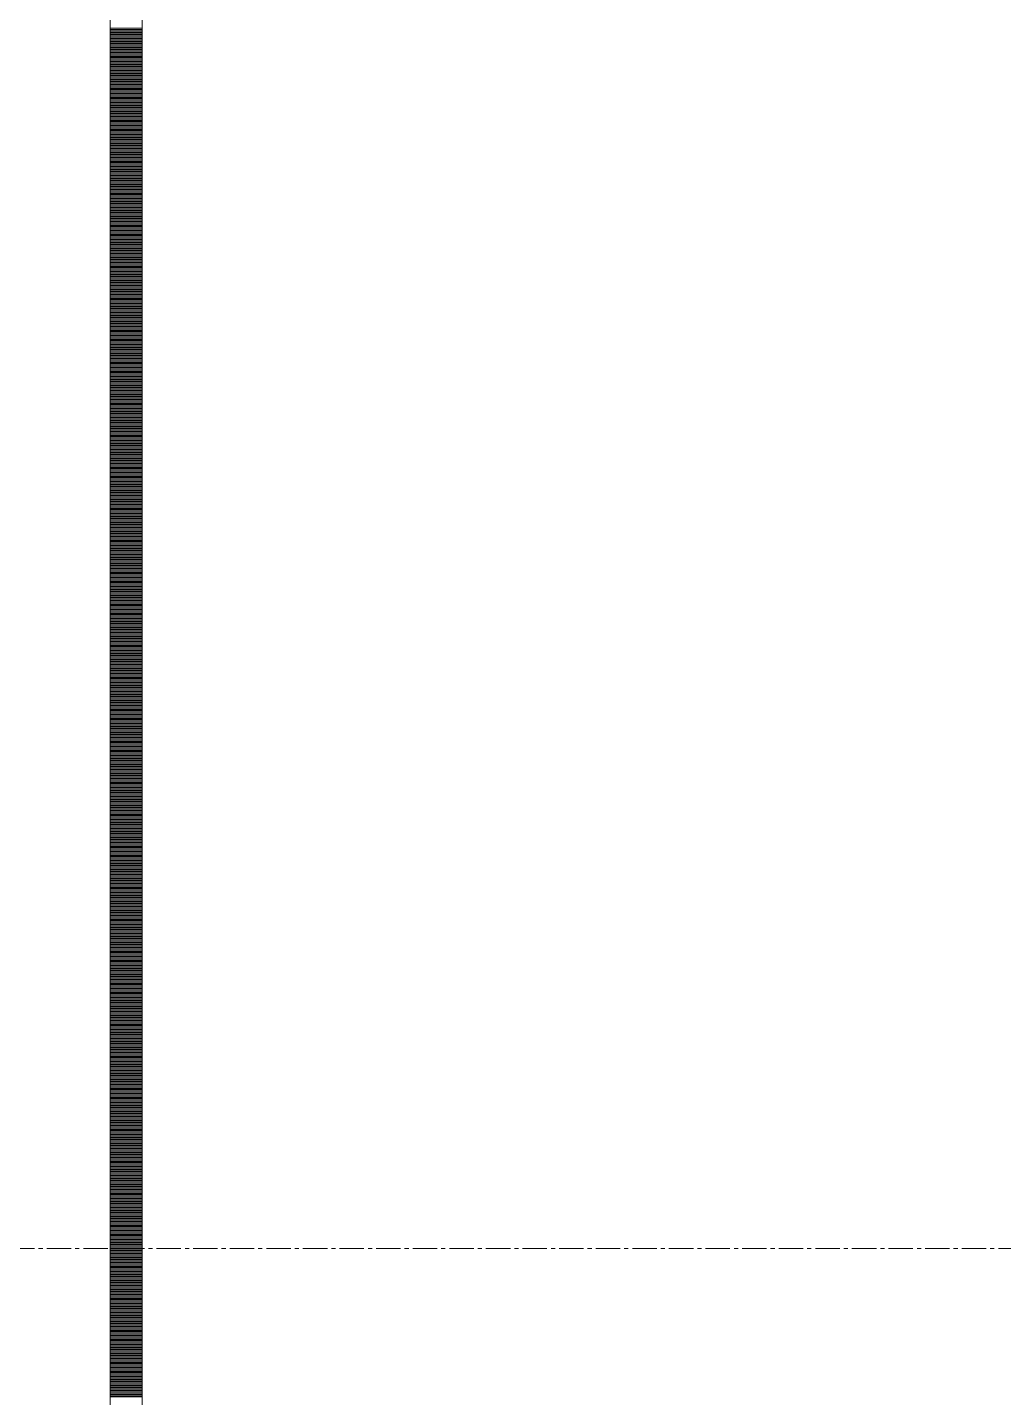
# Model space of a CAD drawing. Header units: millimetres. Extents: x 470010 to 1231400, y -134005 to 421770.
# Drawn here: x 529370 to 530132, y -81352 to -80282 of the extents above; entities that cross this region are included whole.
import ezdxf

# ---------------------------------------------------------------- set-up
doc = ezdxf.new("R2010")
doc.units = ezdxf.units.MM
doc.linetypes.add('CENTER2', pattern=[28.575, 19.05, -3.175, 3.175, -3.175])
doc.layers.add('АР_Оси_РД_100', color=7, linetype='Continuous', lineweight=0, true_color=0x525252)
doc.layers.add('АР_Тонкая', color=254, linetype='Continuous', lineweight=5)
doc.layers.add('АР_Штриховка', color=8, linetype='Continuous', lineweight=0)

msp = doc.modelspace()

# ---------------------------------------------------------------- linework, layer by layer
at = {"layer": 'АР_Оси_РД_100', "linetype": 'CENTER2'}
msp.add_line((533204.533, -81235.876), (513999.575, -81235.876), dxfattribs=at)
at = {"layer": 'АР_Тонкая', "color": 18, "linetype": 'Continuous', "lineweight": 5, "true_color": 0x000000}
for p, q in [((529434.532, -81935.876), (529434.532, -71735.876)), ((529434.532, -71735.876), (529434.532, -81935.876)), ((529459.532, -81935.876), (529459.532, -71735.876))]:
    msp.add_line(p, q, dxfattribs=at)
at = {"layer": 'АР_Штриховка', "color": 18, "linetype": 'Continuous', "lineweight": 0, "true_color": 0x000000}
for p, q in [((529434.532, -80282.876), (529459.532, -80282.876)), ((529434.532, -80283.876), (529459.532, -80283.876)), ((529434.532, -80284.876), (529459.532, -80284.876)), ((529434.532, -80285.876), (529459.532, -80285.876)), ((529434.532, -80286.876), (529459.532, -80286.876)), ((529434.532, -80287.876), (529459.532, -80287.876)), ((529434.532, -80288.876), (529459.532, -80288.876)), ((529434.532, -80289.876), (529459.532, -80289.876)), ((529434.532, -80290.876), (529459.532, -80290.876)), ((529434.532, -80291.876), (529459.532, -80291.876)), ((529434.532, -80292.876), (529459.532, -80292.876)), ((529434.532, -80293.876), (529459.532, -80293.876)), ((529434.532, -80294.876), (529459.532, -80294.876)), ((529434.532, -80295.876), (529459.532, -80295.876)), ((529434.532, -80296.876), (529459.532, -80296.876)), ((529434.532, -80297.876), (529459.532, -80297.876)), ((529434.532, -80298.876), (529459.532, -80298.876)), ((529434.532, -80299.876), (529459.532, -80299.876)), ((529434.532, -80300.876), (529459.532, -80300.876)), ((529434.532, -80301.876), (529459.532, -80301.876)), ((529434.532, -80302.876), (529459.532, -80302.876)), ((529434.532, -80303.876), (529459.532, -80303.876)), ((529434.532, -80304.876), (529459.532, -80304.876)), ((529434.532, -80305.876), (529459.532, -80305.876)), ((529434.532, -80306.876), (529459.532, -80306.876)), ((529434.532, -80307.876), (529459.532, -80307.876)), ((529434.532, -80308.876), (529459.532, -80308.876)), ((529434.532, -80309.876), (529459.532, -80309.876)), ((529434.532, -80310.876), (529459.532, -80310.876)), ((529434.532, -80311.876), (529459.532, -80311.876)), ((529434.532, -80312.876), (529459.532, -80312.876)), ((529434.532, -80313.876), (529459.532, -80313.876)), ((529434.532, -80314.876), (529459.532, -80314.876)), ((529434.532, -80315.876), (529459.532, -80315.876)), ((529434.532, -80316.876), (529459.532, -80316.876)), ((529434.532, -80317.876), (529459.532, -80317.876)), ((529434.532, -80318.876), (529459.532, -80318.876)), ((529434.532, -80319.876), (529459.532, -80319.876)), ((529434.532, -80320.876), (529459.532, -80320.876)), ((529434.532, -80321.876), (529459.532, -80321.876)), ((529434.532, -80322.876), (529459.532, -80322.876)), ((529434.532, -80323.876), (529459.532, -80323.876)), ((529434.532, -80324.876), (529459.532, -80324.876)), ((529434.532, -80325.876), (529459.532, -80325.876)), ((529434.532, -80326.876), (529459.532, -80326.876)), ((529434.532, -80327.876), (529459.532, -80327.876)), ((529434.532, -80328.876), (529459.532, -80328.876)), ((529434.532, -80329.876), (529459.532, -80329.876)), ((529434.532, -80330.876), (529459.532, -80330.876)), ((529434.532, -80331.876), (529459.532, -80331.876)), ((529434.532, -80332.876), (529459.532, -80332.876)), ((529434.532, -80333.876), (529459.532, -80333.876)), ((529434.532, -80334.876), (529459.532, -80334.876)), ((529434.532, -80335.876), (529459.532, -80335.876)), ((529434.532, -80336.876), (529459.532, -80336.876)), ((529434.532, -80337.876), (529459.532, -80337.876)), ((529434.532, -80338.876), (529459.532, -80338.876)), ((529434.532, -80339.876), (529459.532, -80339.876)), ((529434.532, -80340.876), (529459.532, -80340.876)), ((529434.532, -80341.876), (529459.532, -80341.876)), ((529434.532, -80342.876), (529459.532, -80342.876)), ((529434.532, -80343.876), (529459.532, -80343.876)), ((529434.532, -80344.876), (529459.532, -80344.876)), ((529434.532, -80345.876), (529459.532, -80345.876)), ((529434.532, -80346.876), (529459.532, -80346.876)), ((529434.532, -80347.876), (529459.532, -80347.876)), ((529434.532, -80348.876), (529459.532, -80348.876)), ((529434.532, -80349.876), (529459.532, -80349.876)), ((529434.532, -80350.876), (529459.532, -80350.876)), ((529434.532, -80351.876), (529459.532, -80351.876)), ((529434.532, -80352.876), (529459.532, -80352.876)), ((529434.532, -80353.876), (529459.532, -80353.876)), ((529434.532, -80354.876), (529459.532, -80354.876)), ((529434.532, -80355.876), (529459.532, -80355.876)), ((529434.532, -80356.876), (529459.532, -80356.876)), ((529434.532, -80357.876), (529459.532, -80357.876)), ((529434.532, -80358.876), (529459.532, -80358.876)), ((529434.532, -80359.876), (529459.532, -80359.876)), ((529434.532, -80360.876), (529459.532, -80360.876)), ((529434.532, -80361.876), (529459.532, -80361.876)), ((529434.532, -80362.876), (529459.532, -80362.876)), ((529434.532, -80363.876), (529459.532, -80363.876)), ((529434.532, -80364.876), (529459.532, -80364.876)), ((529434.532, -80365.876), (529459.532, -80365.876)), ((529434.532, -80366.876), (529459.532, -80366.876)), ((529434.532, -80367.876), (529459.532, -80367.876)), ((529434.532, -80368.876), (529459.532, -80368.876)), ((529434.532, -80369.876), (529459.532, -80369.876)), ((529434.532, -80370.876), (529459.532, -80370.876)), ((529434.532, -80371.876), (529459.532, -80371.876)), ((529434.532, -80372.876), (529459.532, -80372.876)), ((529434.532, -80373.876), (529459.532, -80373.876)), ((529434.532, -80374.876), (529459.532, -80374.876)), ((529434.532, -80375.876), (529459.532, -80375.876)), ((529434.532, -80376.876), (529459.532, -80376.876)), ((529434.532, -80377.876), (529459.532, -80377.876)), ((529434.532, -80378.876), (529459.532, -80378.876)), ((529434.532, -80379.876), (529459.532, -80379.876)), ((529434.532, -80380.876), (529459.532, -80380.876)), ((529434.532, -80381.876), (529459.532, -80381.876)), ((529434.532, -80382.876), (529459.532, -80382.876)), ((529434.532, -80383.876), (529459.532, -80383.876)), ((529434.532, -80384.876), (529459.532, -80384.876)), ((529434.532, -80385.876), (529459.532, -80385.876)), ((529434.532, -80386.876), (529459.532, -80386.876)), ((529434.532, -80387.876), (529459.532, -80387.876)), ((529434.532, -80388.876), (529459.532, -80388.876)), ((529434.532, -80389.876), (529459.532, -80389.876)), ((529434.532, -80390.876), (529459.532, -80390.876)), ((529434.532, -80391.876), (529459.532, -80391.876)), ((529434.532, -80392.876), (529459.532, -80392.876)), ((529434.532, -80393.876), (529459.532, -80393.876)), ((529434.532, -80394.876), (529459.532, -80394.876)), ((529434.532, -80395.876), (529459.532, -80395.876)), ((529434.532, -80396.876), (529459.532, -80396.876)), ((529434.532, -80397.876), (529459.532, -80397.876)), ((529434.532, -80398.876), (529459.532, -80398.876)), ((529434.532, -80399.876), (529459.532, -80399.876)), ((529434.532, -80400.876), (529459.532, -80400.876)), ((529434.532, -80401.876), (529459.532, -80401.876)), ((529434.532, -80402.876), (529459.532, -80402.876)), ((529434.532, -80403.876), (529459.532, -80403.876)), ((529434.532, -80404.876), (529459.532, -80404.876)), ((529434.532, -80405.876), (529459.532, -80405.876)), ((529434.532, -80406.876), (529459.532, -80406.876)), ((529434.532, -80407.876), (529459.532, -80407.876)), ((529434.532, -80408.876), (529459.532, -80408.876)), ((529434.532, -80409.876), (529459.532, -80409.876)), ((529434.532, -80410.876), (529459.532, -80410.876)), ((529434.532, -80411.876), (529459.532, -80411.876)), ((529434.532, -80412.876), (529459.532, -80412.876)), ((529434.532, -80413.876), (529459.532, -80413.876)), ((529434.532, -80414.876), (529459.532, -80414.876)), ((529434.532, -80415.876), (529459.532, -80415.876)), ((529434.532, -80416.876), (529459.532, -80416.876)), ((529434.532, -80417.876), (529459.532, -80417.876)), ((529434.532, -80418.876), (529459.532, -80418.876)), ((529434.532, -80419.876), (529459.532, -80419.876)), ((529434.532, -80420.876), (529459.532, -80420.876)), ((529434.532, -80421.876), (529459.532, -80421.876)), ((529434.532, -80422.876), (529459.532, -80422.876)), ((529434.532, -80423.876), (529459.532, -80423.876)), ((529434.532, -80424.876), (529459.532, -80424.876)), ((529434.532, -80425.876), (529459.532, -80425.876)), ((529434.532, -80426.876), (529459.532, -80426.876)), ((529434.532, -80427.876), (529459.532, -80427.876)), ((529434.532, -80428.876), (529459.532, -80428.876)), ((529434.532, -80429.876), (529459.532, -80429.876)), ((529434.532, -80430.876), (529459.532, -80430.876)), ((529434.532, -80431.876), (529459.532, -80431.876)), ((529434.532, -80432.876), (529459.532, -80432.876)), ((529434.532, -80433.876), (529459.532, -80433.876)), ((529434.532, -80434.876), (529459.532, -80434.876)), ((529434.532, -80435.876), (529459.532, -80435.876)), ((529434.532, -80436.876), (529459.532, -80436.876)), ((529434.532, -80437.876), (529459.532, -80437.876)), ((529434.532, -80438.876), (529459.532, -80438.876)), ((529434.532, -80439.876), (529459.532, -80439.876)), ((529434.532, -80440.876), (529459.532, -80440.876)), ((529434.532, -80441.876), (529459.532, -80441.876)), ((529434.532, -80442.876), (529459.532, -80442.876)), ((529434.532, -80443.876), (529459.532, -80443.876)), ((529434.532, -80444.876), (529459.532, -80444.876)), ((529434.532, -80445.876), (529459.532, -80445.876)), ((529434.532, -80446.876), (529459.532, -80446.876)), ((529434.532, -80447.876), (529459.532, -80447.876)), ((529434.532, -80448.876), (529459.532, -80448.876)), ((529434.532, -80449.876), (529459.532, -80449.876)), ((529434.532, -80450.876), (529459.532, -80450.876)), ((529434.532, -80451.876), (529459.532, -80451.876)), ((529434.532, -80452.876), (529459.532, -80452.876)), ((529434.532, -80453.876), (529459.532, -80453.876)), ((529434.532, -80454.876), (529459.532, -80454.876)), ((529434.532, -80455.876), (529459.532, -80455.876)), ((529434.532, -80456.876), (529459.532, -80456.876)), ((529434.532, -80457.876), (529459.532, -80457.876)), ((529434.532, -80458.876), (529459.532, -80458.876)), ((529434.532, -80459.876), (529459.532, -80459.876)), ((529434.532, -80460.876), (529459.532, -80460.876)), ((529434.532, -80461.876), (529459.532, -80461.876)), ((529434.532, -80462.876), (529459.532, -80462.876)), ((529434.532, -80463.876), (529459.532, -80463.876)), ((529434.532, -80464.876), (529459.532, -80464.876)), ((529434.532, -80465.876), (529459.532, -80465.876)), ((529434.532, -80466.876), (529459.532, -80466.876)), ((529434.532, -80467.876), (529459.532, -80467.876)), ((529434.532, -80468.876), (529459.532, -80468.876)), ((529434.532, -80469.876), (529459.532, -80469.876)), ((529434.532, -80470.876), (529459.532, -80470.876)), ((529434.532, -80471.876), (529459.532, -80471.876)), ((529434.532, -80472.876), (529459.532, -80472.876)), ((529434.532, -80473.876), (529459.532, -80473.876)), ((529434.532, -80474.876), (529459.532, -80474.876)), ((529434.532, -80475.876), (529459.532, -80475.876)), ((529434.532, -80476.876), (529459.532, -80476.876)), ((529434.532, -80477.876), (529459.532, -80477.876)), ((529434.532, -80478.876), (529459.532, -80478.876)), ((529434.532, -80479.876), (529459.532, -80479.876)), ((529434.532, -80480.876), (529459.532, -80480.876)), ((529434.532, -80481.876), (529459.532, -80481.876)), ((529434.532, -80482.876), (529459.532, -80482.876)), ((529434.532, -80483.876), (529459.532, -80483.876)), ((529434.532, -80484.876), (529459.532, -80484.876)), ((529434.532, -80485.876), (529459.532, -80485.876)), ((529434.532, -80486.876), (529459.532, -80486.876)), ((529434.532, -80487.876), (529459.532, -80487.876)), ((529434.532, -80488.876), (529459.532, -80488.876)), ((529434.532, -80489.876), (529459.532, -80489.876)), ((529434.532, -80490.876), (529459.532, -80490.876)), ((529434.532, -80491.876), (529459.532, -80491.876)), ((529434.532, -80492.876), (529459.532, -80492.876)), ((529434.532, -80493.876), (529459.532, -80493.876)), ((529434.532, -80494.876), (529459.532, -80494.876)), ((529434.532, -80495.876), (529459.532, -80495.876)), ((529434.532, -80496.876), (529459.532, -80496.876)), ((529434.532, -80497.876), (529459.532, -80497.876)), ((529434.532, -80498.876), (529459.532, -80498.876)), ((529434.532, -80499.876), (529459.532, -80499.876)), ((529434.532, -80500.876), (529459.532, -80500.876)), ((529434.532, -80501.876), (529459.532, -80501.876)), ((529434.532, -80502.876), (529459.532, -80502.876)), ((529434.532, -80503.876), (529459.532, -80503.876)), ((529434.532, -80504.876), (529459.532, -80504.876)), ((529434.532, -80505.876), (529459.532, -80505.876)), ((529434.532, -80506.876), (529459.532, -80506.876)), ((529434.532, -80507.876), (529459.532, -80507.876)), ((529434.532, -80508.876), (529459.532, -80508.876)), ((529434.532, -80509.876), (529459.532, -80509.876)), ((529434.532, -80510.876), (529459.532, -80510.876)), ((529434.532, -80511.876), (529459.532, -80511.876)), ((529434.532, -80512.876), (529459.532, -80512.876)), ((529434.532, -80513.876), (529459.532, -80513.876)), ((529434.532, -80514.876), (529459.532, -80514.876)), ((529434.532, -80515.876), (529459.532, -80515.876)), ((529434.532, -80516.876), (529459.532, -80516.876)), ((529434.532, -80517.876), (529459.532, -80517.876)), ((529434.532, -80518.876), (529459.532, -80518.876)), ((529434.532, -80519.876), (529459.532, -80519.876)), ((529434.532, -80520.876), (529459.532, -80520.876)), ((529434.532, -80521.876), (529459.532, -80521.876)), ((529434.532, -80522.876), (529459.532, -80522.876)), ((529434.532, -80523.876), (529459.532, -80523.876)), ((529434.532, -80524.876), (529459.532, -80524.876)), ((529434.532, -80525.876), (529459.532, -80525.876)), ((529434.532, -80526.876), (529459.532, -80526.876)), ((529434.532, -80527.876), (529459.532, -80527.876)), ((529434.532, -80528.876), (529459.532, -80528.876)), ((529434.532, -80529.876), (529459.532, -80529.876)), ((529434.532, -80530.876), (529459.532, -80530.876)), ((529434.532, -80531.876), (529459.532, -80531.876)), ((529434.532, -80532.876), (529459.532, -80532.876)), ((529434.532, -80533.876), (529459.532, -80533.876)), ((529434.532, -80534.876), (529459.532, -80534.876)), ((529434.532, -80535.876), (529459.532, -80535.876)), ((529434.532, -80536.876), (529459.532, -80536.876)), ((529434.532, -80537.876), (529459.532, -80537.876)), ((529434.532, -80538.876), (529459.532, -80538.876)), ((529434.532, -80539.876), (529459.532, -80539.876)), ((529434.532, -80540.876), (529459.532, -80540.876)), ((529434.532, -80541.876), (529459.532, -80541.876)), ((529434.532, -80542.876), (529459.532, -80542.876)), ((529434.532, -80543.876), (529459.532, -80543.876)), ((529434.532, -80544.876), (529459.532, -80544.876)), ((529434.532, -80545.876), (529459.532, -80545.876)), ((529434.532, -80546.876), (529459.532, -80546.876)), ((529434.532, -80547.876), (529459.532, -80547.876)), ((529434.532, -80548.876), (529459.532, -80548.876)), ((529434.532, -80549.876), (529459.532, -80549.876)), ((529434.532, -80550.876), (529459.532, -80550.876)), ((529434.532, -80551.876), (529459.532, -80551.876)), ((529434.532, -80552.876), (529459.532, -80552.876)), ((529434.532, -80553.876), (529459.532, -80553.876)), ((529434.532, -80554.876), (529459.532, -80554.876)), ((529434.532, -80555.876), (529459.532, -80555.876)), ((529434.532, -80556.876), (529459.532, -80556.876)), ((529434.532, -80557.876), (529459.532, -80557.876)), ((529434.532, -80558.876), (529459.532, -80558.876)), ((529434.532, -80559.876), (529459.532, -80559.876)), ((529434.532, -80560.876), (529459.532, -80560.876)), ((529434.532, -80561.876), (529459.532, -80561.876)), ((529434.532, -80562.876), (529459.532, -80562.876)), ((529434.532, -80563.876), (529459.532, -80563.876)), ((529434.532, -80564.876), (529459.532, -80564.876)), ((529434.532, -80565.876), (529459.532, -80565.876)), ((529434.532, -80566.876), (529459.532, -80566.876)), ((529434.532, -80567.876), (529459.532, -80567.876)), ((529434.532, -80568.876), (529459.532, -80568.876)), ((529434.532, -80569.876), (529459.532, -80569.876)), ((529434.532, -80570.876), (529459.532, -80570.876)), ((529434.532, -80571.876), (529459.532, -80571.876)), ((529434.532, -80572.876), (529459.532, -80572.876)), ((529434.532, -80573.876), (529459.532, -80573.876)), ((529434.532, -80574.876), (529459.532, -80574.876)), ((529434.532, -80575.876), (529459.532, -80575.876)), ((529434.532, -80576.876), (529459.532, -80576.876)), ((529434.532, -80577.876), (529459.532, -80577.876)), ((529434.532, -80578.876), (529459.532, -80578.876)), ((529434.532, -80579.876), (529459.532, -80579.876)), ((529434.532, -80580.876), (529459.532, -80580.876)), ((529434.532, -80581.876), (529459.532, -80581.876)), ((529434.532, -80582.876), (529459.532, -80582.876)), ((529434.532, -80583.876), (529459.532, -80583.876)), ((529434.532, -80584.876), (529459.532, -80584.876)), ((529434.532, -80585.876), (529459.532, -80585.876)), ((529434.532, -80586.876), (529459.532, -80586.876)), ((529434.532, -80587.876), (529459.532, -80587.876)), ((529434.532, -80588.876), (529459.532, -80588.876)), ((529434.532, -80589.876), (529459.532, -80589.876)), ((529434.532, -80590.876), (529459.532, -80590.876)), ((529434.532, -80591.876), (529459.532, -80591.876)), ((529434.532, -80592.876), (529459.532, -80592.876)), ((529434.532, -80593.876), (529459.532, -80593.876)), ((529434.532, -80594.876), (529459.532, -80594.876)), ((529434.532, -80595.876), (529459.532, -80595.876)), ((529434.532, -80596.876), (529459.532, -80596.876)), ((529434.532, -80597.876), (529459.532, -80597.876)), ((529434.532, -80598.876), (529459.532, -80598.876)), ((529434.532, -80599.876), (529459.532, -80599.876)), ((529434.532, -80600.876), (529459.532, -80600.876)), ((529434.532, -80601.876), (529459.532, -80601.876)), ((529434.532, -80602.876), (529459.532, -80602.876)), ((529434.532, -80603.876), (529459.532, -80603.876)), ((529434.532, -80604.876), (529459.532, -80604.876)), ((529434.532, -80605.876), (529459.532, -80605.876)), ((529434.532, -80606.876), (529459.532, -80606.876)), ((529434.532, -80607.876), (529459.532, -80607.876)), ((529434.532, -80608.876), (529459.532, -80608.876)), ((529434.532, -80609.876), (529459.532, -80609.876)), ((529434.532, -80610.876), (529459.532, -80610.876)), ((529434.532, -80611.876), (529459.532, -80611.876)), ((529434.532, -80612.876), (529459.532, -80612.876)), ((529434.532, -80613.876), (529459.532, -80613.876)), ((529434.532, -80614.876), (529459.532, -80614.876)), ((529434.532, -80615.876), (529459.532, -80615.876)), ((529434.532, -80616.876), (529459.532, -80616.876)), ((529434.532, -80617.876), (529459.532, -80617.876)), ((529434.532, -80618.876), (529459.532, -80618.876)), ((529434.532, -80619.876), (529459.532, -80619.876)), ((529434.532, -80620.876), (529459.532, -80620.876)), ((529434.532, -80621.876), (529459.532, -80621.876)), ((529434.532, -80622.876), (529459.532, -80622.876)), ((529434.532, -80623.876), (529459.532, -80623.876)), ((529434.532, -80624.876), (529459.532, -80624.876)), ((529434.532, -80625.876), (529459.532, -80625.876)), ((529434.532, -80626.876), (529459.532, -80626.876)), ((529434.532, -80627.876), (529459.532, -80627.876)), ((529434.532, -80628.876), (529459.532, -80628.876)), ((529434.532, -80629.876), (529459.532, -80629.876)), ((529434.532, -80630.876), (529459.532, -80630.876)), ((529434.532, -80631.876), (529459.532, -80631.876)), ((529434.532, -80632.876), (529459.532, -80632.876)), ((529434.532, -80633.876), (529459.532, -80633.876)), ((529434.532, -80634.876), (529459.532, -80634.876)), ((529434.532, -80635.876), (529459.532, -80635.876)), ((529434.532, -80636.876), (529459.532, -80636.876)), ((529434.532, -80637.876), (529459.532, -80637.876)), ((529434.532, -80638.876), (529459.532, -80638.876)), ((529434.532, -80639.876), (529459.532, -80639.876)), ((529434.532, -80640.876), (529459.532, -80640.876)), ((529434.532, -80641.876), (529459.532, -80641.876)), ((529434.532, -80642.876), (529459.532, -80642.876)), ((529434.532, -80643.876), (529459.532, -80643.876)), ((529434.532, -80644.876), (529459.532, -80644.876)), ((529434.532, -80645.876), (529459.532, -80645.876)), ((529434.532, -80646.876), (529459.532, -80646.876)), ((529434.532, -80647.876), (529459.532, -80647.876)), ((529434.532, -80648.876), (529459.532, -80648.876)), ((529434.532, -80649.876), (529459.532, -80649.876)), ((529434.532, -80650.876), (529459.532, -80650.876)), ((529434.532, -80651.876), (529459.532, -80651.876)), ((529434.532, -80652.876), (529459.532, -80652.876)), ((529434.532, -80653.876), (529459.532, -80653.876)), ((529434.532, -80654.876), (529459.532, -80654.876)), ((529434.532, -80655.876), (529459.532, -80655.876)), ((529434.532, -80656.876), (529459.532, -80656.876)), ((529434.532, -80657.876), (529459.532, -80657.876)), ((529434.532, -80658.876), (529459.532, -80658.876)), ((529434.532, -80659.876), (529459.532, -80659.876)), ((529434.532, -80660.876), (529459.532, -80660.876)), ((529434.532, -80661.876), (529459.532, -80661.876)), ((529434.532, -80662.876), (529459.532, -80662.876)), ((529434.532, -80663.876), (529459.532, -80663.876)), ((529434.532, -80664.876), (529459.532, -80664.876)), ((529434.532, -80665.876), (529459.532, -80665.876)), ((529434.532, -80666.876), (529459.532, -80666.876)), ((529434.532, -80667.876), (529459.532, -80667.876)), ((529434.532, -80668.876), (529459.532, -80668.876)), ((529434.532, -80669.876), (529459.532, -80669.876)), ((529434.532, -80670.876), (529459.532, -80670.876)), ((529434.532, -80671.876), (529459.532, -80671.876)), ((529434.532, -80672.876), (529459.532, -80672.876)), ((529434.532, -80673.876), (529459.532, -80673.876)), ((529434.532, -80674.876), (529459.532, -80674.876)), ((529434.532, -80675.876), (529459.532, -80675.876)), ((529434.532, -80676.876), (529459.532, -80676.876)), ((529434.532, -80677.876), (529459.532, -80677.876)), ((529434.532, -80678.876), (529459.532, -80678.876)), ((529434.532, -80679.876), (529459.532, -80679.876)), ((529434.532, -80680.876), (529459.532, -80680.876)), ((529434.532, -80681.876), (529459.532, -80681.876)), ((529434.532, -80682.876), (529459.532, -80682.876)), ((529434.532, -80683.876), (529459.532, -80683.876)), ((529434.532, -80684.876), (529459.532, -80684.876)), ((529434.532, -80685.876), (529459.532, -80685.876)), ((529434.532, -80686.876), (529459.532, -80686.876)), ((529434.532, -80687.876), (529459.532, -80687.876)), ((529434.532, -80688.876), (529459.532, -80688.876)), ((529434.532, -80689.876), (529459.532, -80689.876)), ((529434.532, -80690.876), (529459.532, -80690.876)), ((529434.532, -80691.876), (529459.532, -80691.876)), ((529434.532, -80692.876), (529459.532, -80692.876)), ((529434.532, -80693.876), (529459.532, -80693.876)), ((529434.532, -80694.876), (529459.532, -80694.876)), ((529434.532, -80695.876), (529459.532, -80695.876)), ((529434.532, -80696.876), (529459.532, -80696.876)), ((529434.532, -80697.876), (529459.532, -80697.876)), ((529434.532, -80698.876), (529459.532, -80698.876)), ((529434.532, -80699.876), (529459.532, -80699.876)), ((529434.532, -80700.876), (529459.532, -80700.876)), ((529434.532, -80701.876), (529459.532, -80701.876)), ((529434.532, -80702.876), (529459.532, -80702.876)), ((529434.532, -80703.876), (529459.532, -80703.876)), ((529434.532, -80704.876), (529459.532, -80704.876)), ((529434.532, -80705.876), (529459.532, -80705.876)), ((529434.532, -80706.876), (529459.532, -80706.876)), ((529434.532, -80707.876), (529459.532, -80707.876)), ((529434.532, -80708.876), (529459.532, -80708.876)), ((529434.532, -80709.876), (529459.532, -80709.876)), ((529434.532, -80710.876), (529459.532, -80710.876)), ((529434.532, -80711.876), (529459.532, -80711.876)), ((529434.532, -80712.876), (529459.532, -80712.876)), ((529434.532, -80713.876), (529459.532, -80713.876)), ((529434.532, -80714.876), (529459.532, -80714.876)), ((529434.532, -80715.876), (529459.532, -80715.876)), ((529434.532, -80716.876), (529459.532, -80716.876)), ((529434.532, -80717.876), (529459.532, -80717.876)), ((529434.532, -80718.876), (529459.532, -80718.876)), ((529434.532, -80719.876), (529459.532, -80719.876)), ((529434.532, -80720.876), (529459.532, -80720.876)), ((529434.532, -80721.876), (529459.532, -80721.876)), ((529434.532, -80722.876), (529459.532, -80722.876)), ((529434.532, -80723.876), (529459.532, -80723.876)), ((529434.532, -80724.876), (529459.532, -80724.876)), ((529434.532, -80725.876), (529459.532, -80725.876)), ((529434.532, -80726.876), (529459.532, -80726.876)), ((529434.532, -80727.876), (529459.532, -80727.876)), ((529434.532, -80728.876), (529459.532, -80728.876)), ((529434.532, -80729.876), (529459.532, -80729.876)), ((529434.532, -80730.876), (529459.532, -80730.876)), ((529434.532, -80731.876), (529459.532, -80731.876)), ((529434.532, -80732.876), (529459.532, -80732.876)), ((529434.532, -80733.876), (529459.532, -80733.876)), ((529434.532, -80734.876), (529459.532, -80734.876)), ((529434.532, -80735.876), (529459.532, -80735.876)), ((529434.532, -80736.876), (529459.532, -80736.876)), ((529434.532, -80737.876), (529459.532, -80737.876)), ((529434.532, -80738.876), (529459.532, -80738.876)), ((529434.532, -80739.876), (529459.532, -80739.876)), ((529434.532, -80740.876), (529459.532, -80740.876)), ((529434.532, -80741.876), (529459.532, -80741.876)), ((529434.532, -80742.876), (529459.532, -80742.876)), ((529434.532, -80743.876), (529459.532, -80743.876)), ((529434.532, -80744.876), (529459.532, -80744.876)), ((529434.532, -80745.876), (529459.532, -80745.876)), ((529434.532, -80746.876), (529459.532, -80746.876)), ((529434.532, -80747.876), (529459.532, -80747.876)), ((529434.532, -80748.876), (529459.532, -80748.876)), ((529434.532, -80749.876), (529459.532, -80749.876)), ((529434.532, -80750.876), (529459.532, -80750.876)), ((529434.532, -80751.876), (529459.532, -80751.876)), ((529434.532, -80752.876), (529459.532, -80752.876)), ((529434.532, -80753.876), (529459.532, -80753.876)), ((529434.532, -80754.876), (529459.532, -80754.876)), ((529434.532, -80755.876), (529459.532, -80755.876)), ((529434.532, -80756.876), (529459.532, -80756.876)), ((529434.532, -80757.876), (529459.532, -80757.876)), ((529434.532, -80758.876), (529459.532, -80758.876)), ((529434.532, -80759.876), (529459.532, -80759.876)), ((529434.532, -80760.876), (529459.532, -80760.876)), ((529434.532, -80761.876), (529459.532, -80761.876)), ((529434.532, -80762.876), (529459.532, -80762.876)), ((529434.532, -80763.876), (529459.532, -80763.876)), ((529434.532, -80764.876), (529459.532, -80764.876)), ((529434.532, -80765.876), (529459.532, -80765.876)), ((529434.532, -80766.876), (529459.532, -80766.876)), ((529434.532, -80767.876), (529459.532, -80767.876)), ((529434.532, -80768.876), (529459.532, -80768.876)), ((529434.532, -80769.876), (529459.532, -80769.876)), ((529434.532, -80770.876), (529459.532, -80770.876)), ((529434.532, -80771.876), (529459.532, -80771.876)), ((529434.532, -80772.876), (529459.532, -80772.876)), ((529434.532, -80773.876), (529459.532, -80773.876)), ((529434.532, -80774.876), (529459.532, -80774.876)), ((529434.532, -80775.876), (529459.532, -80775.876)), ((529434.532, -80776.876), (529459.532, -80776.876)), ((529434.532, -80777.876), (529459.532, -80777.876)), ((529434.532, -80778.876), (529459.532, -80778.876)), ((529434.532, -80779.876), (529459.532, -80779.876)), ((529434.532, -80780.876), (529459.532, -80780.876)), ((529434.532, -80781.876), (529459.532, -80781.876)), ((529434.532, -80782.876), (529459.532, -80782.876)), ((529434.532, -80783.876), (529459.532, -80783.876)), ((529434.532, -80784.876), (529459.532, -80784.876)), ((529434.532, -80785.876), (529459.532, -80785.876)), ((529434.532, -80786.876), (529459.532, -80786.876)), ((529434.532, -80787.876), (529459.532, -80787.876)), ((529434.532, -80788.876), (529459.532, -80788.876)), ((529434.532, -80789.876), (529459.532, -80789.876)), ((529434.532, -80790.876), (529459.532, -80790.876)), ((529434.532, -80791.876), (529459.532, -80791.876)), ((529434.532, -80792.876), (529459.532, -80792.876)), ((529434.532, -80793.876), (529459.532, -80793.876)), ((529434.532, -80794.876), (529459.532, -80794.876)), ((529434.532, -80795.876), (529459.532, -80795.876)), ((529434.532, -80796.876), (529459.532, -80796.876)), ((529434.532, -80797.876), (529459.532, -80797.876)), ((529434.532, -80798.876), (529459.532, -80798.876)), ((529434.532, -80799.876), (529459.532, -80799.876)), ((529434.532, -80800.876), (529459.532, -80800.876)), ((529434.532, -80801.876), (529459.532, -80801.876)), ((529434.532, -80802.876), (529459.532, -80802.876)), ((529434.532, -80803.876), (529459.532, -80803.876)), ((529434.532, -80804.876), (529459.532, -80804.876)), ((529434.532, -80805.876), (529459.532, -80805.876)), ((529434.532, -80806.876), (529459.532, -80806.876)), ((529434.532, -80807.876), (529459.532, -80807.876)), ((529434.532, -80808.876), (529459.532, -80808.876)), ((529434.532, -80809.876), (529459.532, -80809.876)), ((529434.532, -80810.876), (529459.532, -80810.876)), ((529434.532, -80811.876), (529459.532, -80811.876)), ((529434.532, -80812.876), (529459.532, -80812.876)), ((529434.532, -80813.876), (529459.532, -80813.876)), ((529434.532, -80814.876), (529459.532, -80814.876)), ((529434.532, -80815.876), (529459.532, -80815.876)), ((529434.532, -80816.876), (529459.532, -80816.876)), ((529434.532, -80817.876), (529459.532, -80817.876)), ((529434.532, -80818.876), (529459.532, -80818.876)), ((529434.532, -80819.876), (529459.532, -80819.876)), ((529434.532, -80820.876), (529459.532, -80820.876)), ((529434.532, -80821.876), (529459.532, -80821.876)), ((529434.532, -80822.876), (529459.532, -80822.876)), ((529434.532, -80823.876), (529459.532, -80823.876)), ((529434.532, -80824.876), (529459.532, -80824.876)), ((529434.532, -80825.876), (529459.532, -80825.876)), ((529434.532, -80826.876), (529459.532, -80826.876)), ((529434.532, -80827.876), (529459.532, -80827.876)), ((529434.532, -80828.876), (529459.532, -80828.876)), ((529434.532, -80829.876), (529459.532, -80829.876)), ((529434.532, -80830.876), (529459.532, -80830.876)), ((529434.532, -80831.876), (529459.532, -80831.876)), ((529434.532, -80832.876), (529459.532, -80832.876)), ((529434.532, -80833.876), (529459.532, -80833.876)), ((529434.532, -80834.876), (529459.532, -80834.876)), ((529434.532, -80835.876), (529459.532, -80835.876)), ((529434.532, -80836.876), (529459.532, -80836.876)), ((529434.532, -80837.876), (529459.532, -80837.876)), ((529434.532, -80838.876), (529459.532, -80838.876)), ((529434.532, -80839.876), (529459.532, -80839.876)), ((529434.532, -80840.876), (529459.532, -80840.876)), ((529434.532, -80841.876), (529459.532, -80841.876)), ((529434.532, -80842.876), (529459.532, -80842.876)), ((529434.532, -80843.876), (529459.532, -80843.876)), ((529434.532, -80844.876), (529459.532, -80844.876)), ((529434.532, -80845.876), (529459.532, -80845.876)), ((529434.532, -80846.876), (529459.532, -80846.876)), ((529434.532, -80847.876), (529459.532, -80847.876)), ((529434.532, -80848.876), (529459.532, -80848.876)), ((529434.532, -80849.876), (529459.532, -80849.876)), ((529434.532, -80850.876), (529459.532, -80850.876)), ((529434.532, -80851.876), (529459.532, -80851.876)), ((529434.532, -80852.876), (529459.532, -80852.876)), ((529434.532, -80853.876), (529459.532, -80853.876)), ((529434.532, -80854.876), (529459.532, -80854.876)), ((529434.532, -80855.876), (529459.532, -80855.876)), ((529434.532, -80856.876), (529459.532, -80856.876)), ((529434.532, -80857.876), (529459.532, -80857.876)), ((529434.532, -80858.876), (529459.532, -80858.876)), ((529434.532, -80859.876), (529459.532, -80859.876)), ((529434.532, -80860.876), (529459.532, -80860.876)), ((529434.532, -80861.876), (529459.532, -80861.876)), ((529434.532, -80862.876), (529459.532, -80862.876)), ((529434.532, -80863.876), (529459.532, -80863.876)), ((529434.532, -80864.876), (529459.532, -80864.876)), ((529434.532, -80865.876), (529459.532, -80865.876)), ((529434.532, -80866.876), (529459.532, -80866.876)), ((529434.532, -80867.876), (529459.532, -80867.876)), ((529434.532, -80868.876), (529459.532, -80868.876)), ((529434.532, -80869.876), (529459.532, -80869.876)), ((529434.532, -80870.876), (529459.532, -80870.876)), ((529434.532, -80871.876), (529459.532, -80871.876)), ((529434.532, -80872.876), (529459.532, -80872.876)), ((529434.532, -80873.876), (529459.532, -80873.876)), ((529434.532, -80874.876), (529459.532, -80874.876)), ((529434.532, -80875.876), (529459.532, -80875.876)), ((529434.532, -80876.876), (529459.532, -80876.876)), ((529434.532, -80877.876), (529459.532, -80877.876)), ((529434.532, -80878.876), (529459.532, -80878.876)), ((529434.532, -80879.876), (529459.532, -80879.876)), ((529434.532, -80880.876), (529459.532, -80880.876)), ((529434.532, -80881.876), (529459.532, -80881.876)), ((529434.532, -80882.876), (529459.532, -80882.876)), ((529434.532, -80883.876), (529459.532, -80883.876)), ((529434.532, -80884.876), (529459.532, -80884.876)), ((529434.532, -80885.876), (529459.532, -80885.876)), ((529434.532, -80886.876), (529459.532, -80886.876)), ((529434.532, -80887.876), (529459.532, -80887.876)), ((529434.532, -80888.876), (529459.532, -80888.876)), ((529434.532, -80889.876), (529459.532, -80889.876)), ((529434.532, -80890.876), (529459.532, -80890.876)), ((529434.532, -80891.876), (529459.532, -80891.876)), ((529434.532, -80892.876), (529459.532, -80892.876)), ((529434.532, -80893.876), (529459.532, -80893.876)), ((529434.532, -80894.876), (529459.532, -80894.876)), ((529434.532, -80895.876), (529459.532, -80895.876)), ((529434.532, -80896.876), (529459.532, -80896.876)), ((529434.532, -80897.876), (529459.532, -80897.876)), ((529434.532, -80898.876), (529459.532, -80898.876)), ((529434.532, -80899.876), (529459.532, -80899.876)), ((529434.532, -80900.876), (529459.532, -80900.876)), ((529434.532, -80901.876), (529459.532, -80901.876)), ((529434.532, -80902.876), (529459.532, -80902.876)), ((529434.532, -80903.876), (529459.532, -80903.876)), ((529434.532, -80904.876), (529459.532, -80904.876)), ((529434.532, -80905.876), (529459.532, -80905.876)), ((529434.532, -80906.876), (529459.532, -80906.876)), ((529434.532, -80907.876), (529459.532, -80907.876)), ((529434.532, -80908.876), (529459.532, -80908.876)), ((529434.532, -80909.876), (529459.532, -80909.876)), ((529434.532, -80910.876), (529459.532, -80910.876)), ((529434.532, -80911.876), (529459.532, -80911.876)), ((529434.532, -80912.876), (529459.532, -80912.876)), ((529434.532, -80913.876), (529459.532, -80913.876)), ((529434.532, -80914.876), (529459.532, -80914.876)), ((529434.532, -80915.876), (529459.532, -80915.876)), ((529434.532, -80916.876), (529459.532, -80916.876)), ((529434.532, -80917.876), (529459.532, -80917.876)), ((529434.532, -80918.876), (529459.532, -80918.876)), ((529434.532, -80919.876), (529459.532, -80919.876)), ((529434.532, -80920.876), (529459.532, -80920.876)), ((529434.532, -80921.876), (529459.532, -80921.876)), ((529434.532, -80922.876), (529459.532, -80922.876)), ((529434.532, -80923.876), (529459.532, -80923.876)), ((529434.532, -80924.876), (529459.532, -80924.876)), ((529434.532, -80925.876), (529459.532, -80925.876)), ((529434.532, -80926.876), (529459.532, -80926.876)), ((529434.532, -80927.876), (529459.532, -80927.876)), ((529434.532, -80928.876), (529459.532, -80928.876)), ((529434.532, -80929.876), (529459.532, -80929.876)), ((529434.532, -80930.876), (529459.532, -80930.876)), ((529434.532, -80931.876), (529459.532, -80931.876)), ((529434.532, -80932.876), (529459.532, -80932.876)), ((529434.532, -80933.876), (529459.532, -80933.876)), ((529434.532, -80934.876), (529459.532, -80934.876)), ((529434.532, -80935.876), (529459.532, -80935.876)), ((529434.532, -80936.876), (529459.532, -80936.876)), ((529434.532, -80937.876), (529459.532, -80937.876)), ((529434.532, -80938.876), (529459.532, -80938.876)), ((529434.532, -80939.876), (529459.532, -80939.876)), ((529434.532, -80940.876), (529459.532, -80940.876)), ((529434.532, -80941.876), (529459.532, -80941.876)), ((529434.532, -80942.876), (529459.532, -80942.876)), ((529434.532, -80943.876), (529459.532, -80943.876)), ((529434.532, -80944.876), (529459.532, -80944.876)), ((529434.532, -80945.876), (529459.532, -80945.876)), ((529434.532, -80946.876), (529459.532, -80946.876)), ((529434.532, -80947.876), (529459.532, -80947.876)), ((529434.532, -80948.876), (529459.532, -80948.876)), ((529434.532, -80949.876), (529459.532, -80949.876)), ((529434.532, -80950.876), (529459.532, -80950.876)), ((529434.532, -80951.876), (529459.532, -80951.876)), ((529434.532, -80952.876), (529459.532, -80952.876)), ((529434.532, -80953.876), (529459.532, -80953.876)), ((529434.532, -80954.876), (529459.532, -80954.876)), ((529434.532, -80955.876), (529459.532, -80955.876)), ((529434.532, -80956.876), (529459.532, -80956.876)), ((529434.532, -80957.876), (529459.532, -80957.876)), ((529434.532, -80958.876), (529459.532, -80958.876)), ((529434.532, -80959.876), (529459.532, -80959.876)), ((529434.532, -80960.876), (529459.532, -80960.876)), ((529434.532, -80961.876), (529459.532, -80961.876)), ((529434.532, -80962.876), (529459.532, -80962.876)), ((529434.532, -80963.876), (529459.532, -80963.876)), ((529434.532, -80964.876), (529459.532, -80964.876)), ((529434.532, -80965.876), (529459.532, -80965.876)), ((529434.532, -80966.876), (529459.532, -80966.876)), ((529434.532, -80967.876), (529459.532, -80967.876)), ((529434.532, -80968.876), (529459.532, -80968.876)), ((529434.532, -80969.876), (529459.532, -80969.876)), ((529434.532, -80970.876), (529459.532, -80970.876)), ((529434.532, -80971.876), (529459.532, -80971.876)), ((529434.532, -80972.876), (529459.532, -80972.876)), ((529434.532, -80973.876), (529459.532, -80973.876)), ((529434.532, -80974.876), (529459.532, -80974.876)), ((529434.532, -80975.876), (529459.532, -80975.876)), ((529434.532, -80976.876), (529459.532, -80976.876)), ((529434.532, -80977.876), (529459.532, -80977.876)), ((529434.532, -80978.876), (529459.532, -80978.876)), ((529434.532, -80979.876), (529459.532, -80979.876)), ((529434.532, -80980.876), (529459.532, -80980.876)), ((529434.532, -80981.876), (529459.532, -80981.876)), ((529434.532, -80982.876), (529459.532, -80982.876)), ((529434.532, -80983.876), (529459.532, -80983.876)), ((529434.532, -80984.876), (529459.532, -80984.876)), ((529434.532, -80985.876), (529459.532, -80985.876)), ((529434.532, -80986.876), (529459.532, -80986.876)), ((529434.532, -80987.876), (529459.532, -80987.876)), ((529434.532, -80988.876), (529459.532, -80988.876)), ((529434.532, -80989.876), (529459.532, -80989.876)), ((529434.532, -80990.876), (529459.532, -80990.876)), ((529434.532, -80991.876), (529459.532, -80991.876)), ((529434.532, -80992.876), (529459.532, -80992.876)), ((529434.532, -80993.876), (529459.532, -80993.876)), ((529434.532, -80994.876), (529459.532, -80994.876)), ((529434.532, -80995.876), (529459.532, -80995.876)), ((529434.532, -80996.876), (529459.532, -80996.876)), ((529434.532, -80997.876), (529459.532, -80997.876)), ((529434.532, -80998.876), (529459.532, -80998.876)), ((529434.532, -80999.876), (529459.532, -80999.876)), ((529434.532, -81000.876), (529459.532, -81000.876)), ((529434.532, -81001.876), (529459.532, -81001.876)), ((529434.532, -81002.876), (529459.532, -81002.876)), ((529434.532, -81003.876), (529459.532, -81003.876)), ((529434.532, -81004.876), (529459.532, -81004.876)), ((529434.532, -81005.876), (529459.532, -81005.876)), ((529434.532, -81006.876), (529459.532, -81006.876)), ((529434.532, -81007.876), (529459.532, -81007.876)), ((529434.532, -81008.876), (529459.532, -81008.876)), ((529434.532, -81009.876), (529459.532, -81009.876)), ((529434.532, -81010.876), (529459.532, -81010.876)), ((529434.532, -81011.876), (529459.532, -81011.876)), ((529434.532, -81012.876), (529459.532, -81012.876)), ((529434.532, -81013.876), (529459.532, -81013.876)), ((529434.532, -81014.876), (529459.532, -81014.876)), ((529434.532, -81015.876), (529459.532, -81015.876)), ((529434.532, -81016.876), (529459.532, -81016.876)), ((529434.532, -81017.876), (529459.532, -81017.876)), ((529434.532, -81018.876), (529459.532, -81018.876)), ((529434.532, -81019.876), (529459.532, -81019.876)), ((529434.532, -81020.876), (529459.532, -81020.876)), ((529434.532, -81021.876), (529459.532, -81021.876)), ((529434.532, -81022.876), (529459.532, -81022.876)), ((529434.532, -81023.876), (529459.532, -81023.876)), ((529434.532, -81024.876), (529459.532, -81024.876)), ((529434.532, -81025.876), (529459.532, -81025.876)), ((529434.532, -81026.876), (529459.532, -81026.876)), ((529434.532, -81027.876), (529459.532, -81027.876)), ((529434.532, -81028.876), (529459.532, -81028.876)), ((529434.532, -81029.876), (529459.532, -81029.876)), ((529434.532, -81030.876), (529459.532, -81030.876)), ((529434.532, -81031.876), (529459.532, -81031.876)), ((529434.532, -81032.876), (529459.532, -81032.876)), ((529434.532, -81033.876), (529459.532, -81033.876)), ((529434.532, -81034.876), (529459.532, -81034.876)), ((529434.532, -81035.876), (529459.532, -81035.876)), ((529434.532, -81036.876), (529459.532, -81036.876)), ((529434.532, -81037.876), (529459.532, -81037.876)), ((529434.532, -81038.876), (529459.532, -81038.876)), ((529434.532, -81039.876), (529459.532, -81039.876)), ((529434.532, -81040.876), (529459.532, -81040.876)), ((529434.532, -81041.876), (529459.532, -81041.876)), ((529434.532, -81042.876), (529459.532, -81042.876)), ((529434.532, -81043.876), (529459.532, -81043.876)), ((529434.532, -81044.876), (529459.532, -81044.876)), ((529434.532, -81045.876), (529459.532, -81045.876)), ((529434.532, -81046.876), (529459.532, -81046.876)), ((529434.532, -81047.876), (529459.532, -81047.876)), ((529434.532, -81048.876), (529459.532, -81048.876)), ((529434.532, -81049.876), (529459.532, -81049.876)), ((529434.532, -81050.876), (529459.532, -81050.876)), ((529434.532, -81051.876), (529459.532, -81051.876)), ((529434.532, -81052.876), (529459.532, -81052.876)), ((529434.532, -81053.876), (529459.532, -81053.876)), ((529434.532, -81054.876), (529459.532, -81054.876)), ((529434.532, -81055.876), (529459.532, -81055.876)), ((529434.532, -81056.876), (529459.532, -81056.876)), ((529434.532, -81057.876), (529459.532, -81057.876)), ((529434.532, -81058.876), (529459.532, -81058.876)), ((529434.532, -81059.876), (529459.532, -81059.876)), ((529434.532, -81060.876), (529459.532, -81060.876)), ((529434.532, -81061.876), (529459.532, -81061.876)), ((529434.532, -81062.876), (529459.532, -81062.876)), ((529434.532, -81063.876), (529459.532, -81063.876)), ((529434.532, -81064.876), (529459.532, -81064.876)), ((529434.532, -81065.876), (529459.532, -81065.876)), ((529434.532, -81066.876), (529459.532, -81066.876)), ((529434.532, -81067.876), (529459.532, -81067.876)), ((529434.532, -81068.876), (529459.532, -81068.876)), ((529434.532, -81069.876), (529459.532, -81069.876)), ((529434.532, -81070.876), (529459.532, -81070.876)), ((529434.532, -81071.876), (529459.532, -81071.876)), ((529434.532, -81072.876), (529459.532, -81072.876)), ((529434.532, -81073.876), (529459.532, -81073.876)), ((529434.532, -81074.876), (529459.532, -81074.876)), ((529434.532, -81075.876), (529459.532, -81075.876)), ((529434.532, -81076.876), (529459.532, -81076.876)), ((529434.532, -81077.876), (529459.532, -81077.876)), ((529434.532, -81078.876), (529459.532, -81078.876)), ((529434.532, -81079.876), (529459.532, -81079.876)), ((529434.532, -81080.876), (529459.532, -81080.876)), ((529434.532, -81081.876), (529459.532, -81081.876)), ((529434.532, -81082.876), (529459.532, -81082.876)), ((529434.532, -81083.876), (529459.532, -81083.876)), ((529434.532, -81084.876), (529459.532, -81084.876)), ((529434.532, -81085.876), (529459.532, -81085.876)), ((529434.532, -81086.876), (529459.532, -81086.876)), ((529434.532, -81087.876), (529459.532, -81087.876)), ((529434.532, -81088.876), (529459.532, -81088.876)), ((529434.532, -81089.876), (529459.532, -81089.876)), ((529434.532, -81090.876), (529459.532, -81090.876)), ((529434.532, -81091.876), (529459.532, -81091.876)), ((529434.532, -81092.876), (529459.532, -81092.876)), ((529434.532, -81093.876), (529459.532, -81093.876)), ((529434.532, -81094.876), (529459.532, -81094.876)), ((529434.532, -81095.876), (529459.532, -81095.876)), ((529434.532, -81096.876), (529459.532, -81096.876)), ((529434.532, -81097.876), (529459.532, -81097.876)), ((529434.532, -81098.876), (529459.532, -81098.876)), ((529434.532, -81099.876), (529459.532, -81099.876)), ((529434.532, -81100.876), (529459.532, -81100.876)), ((529434.532, -81101.876), (529459.532, -81101.876)), ((529434.532, -81102.876), (529459.532, -81102.876)), ((529434.532, -81103.876), (529459.532, -81103.876)), ((529434.532, -81104.876), (529459.532, -81104.876)), ((529434.532, -81105.876), (529459.532, -81105.876)), ((529434.532, -81106.876), (529459.532, -81106.876)), ((529434.532, -81107.876), (529459.532, -81107.876)), ((529434.532, -81108.876), (529459.532, -81108.876)), ((529434.532, -81109.876), (529459.532, -81109.876)), ((529434.532, -81110.876), (529459.532, -81110.876)), ((529434.532, -81111.876), (529459.532, -81111.876)), ((529434.532, -81112.876), (529459.532, -81112.876)), ((529434.532, -81113.876), (529459.532, -81113.876)), ((529434.532, -81114.876), (529459.532, -81114.876)), ((529434.532, -81115.876), (529459.532, -81115.876)), ((529434.532, -81116.876), (529459.532, -81116.876)), ((529434.532, -81117.876), (529459.532, -81117.876)), ((529434.532, -81118.876), (529459.532, -81118.876)), ((529434.532, -81119.876), (529459.532, -81119.876)), ((529434.532, -81120.876), (529459.532, -81120.876)), ((529434.532, -81121.876), (529459.532, -81121.876)), ((529434.532, -81122.876), (529459.532, -81122.876)), ((529434.532, -81123.876), (529459.532, -81123.876)), ((529434.532, -81124.876), (529459.532, -81124.876)), ((529434.532, -81125.876), (529459.532, -81125.876)), ((529434.532, -81126.876), (529459.532, -81126.876)), ((529434.532, -81127.876), (529459.532, -81127.876)), ((529434.532, -81128.876), (529459.532, -81128.876)), ((529434.532, -81129.876), (529459.532, -81129.876)), ((529434.532, -81130.876), (529459.532, -81130.876)), ((529434.532, -81131.876), (529459.532, -81131.876)), ((529434.532, -81132.876), (529459.532, -81132.876)), ((529434.532, -81133.876), (529459.532, -81133.876)), ((529434.532, -81134.876), (529459.532, -81134.876)), ((529434.532, -81135.876), (529459.532, -81135.876)), ((529434.532, -81136.876), (529459.532, -81136.876)), ((529434.532, -81137.876), (529459.532, -81137.876)), ((529434.532, -81138.876), (529459.532, -81138.876)), ((529434.532, -81139.876), (529459.532, -81139.876)), ((529434.532, -81140.876), (529459.532, -81140.876)), ((529434.532, -81141.876), (529459.532, -81141.876)), ((529434.532, -81142.876), (529459.532, -81142.876)), ((529434.532, -81143.876), (529459.532, -81143.876)), ((529434.532, -81144.876), (529459.532, -81144.876)), ((529434.532, -81145.876), (529459.532, -81145.876)), ((529434.532, -81146.876), (529459.532, -81146.876)), ((529434.532, -81147.876), (529459.532, -81147.876)), ((529434.532, -81148.876), (529459.532, -81148.876)), ((529434.532, -81149.876), (529459.532, -81149.876)), ((529434.532, -81150.876), (529459.532, -81150.876)), ((529434.532, -81151.876), (529459.532, -81151.876)), ((529434.532, -81152.876), (529459.532, -81152.876)), ((529434.532, -81153.876), (529459.532, -81153.876)), ((529434.532, -81154.876), (529459.532, -81154.876)), ((529434.532, -81155.876), (529459.532, -81155.876)), ((529434.532, -81156.876), (529459.532, -81156.876)), ((529434.532, -81157.876), (529459.532, -81157.876)), ((529434.532, -81158.876), (529459.532, -81158.876)), ((529434.532, -81159.876), (529459.532, -81159.876)), ((529434.532, -81160.876), (529459.532, -81160.876)), ((529434.532, -81161.876), (529459.532, -81161.876)), ((529434.532, -81162.876), (529459.532, -81162.876)), ((529434.532, -81163.876), (529459.532, -81163.876)), ((529434.532, -81164.876), (529459.532, -81164.876)), ((529434.532, -81165.876), (529459.532, -81165.876)), ((529434.532, -81166.876), (529459.532, -81166.876)), ((529434.532, -81167.876), (529459.532, -81167.876)), ((529434.532, -81168.876), (529459.532, -81168.876)), ((529434.532, -81169.876), (529459.532, -81169.876)), ((529434.532, -81170.876), (529459.532, -81170.876)), ((529434.532, -81171.876), (529459.532, -81171.876)), ((529434.532, -81172.876), (529459.532, -81172.876)), ((529434.532, -81173.876), (529459.532, -81173.876)), ((529434.532, -81174.876), (529459.532, -81174.876)), ((529434.532, -81175.876), (529459.532, -81175.876)), ((529434.532, -81176.876), (529459.532, -81176.876)), ((529434.532, -81177.876), (529459.532, -81177.876)), ((529434.532, -81178.876), (529459.532, -81178.876)), ((529434.532, -81179.876), (529459.532, -81179.876)), ((529434.532, -81180.876), (529459.532, -81180.876)), ((529434.532, -81181.876), (529459.532, -81181.876)), ((529434.532, -81182.876), (529459.532, -81182.876)), ((529434.532, -81183.876), (529459.532, -81183.876)), ((529434.532, -81184.876), (529459.532, -81184.876)), ((529434.532, -81185.876), (529459.532, -81185.876)), ((529434.532, -81186.876), (529459.532, -81186.876)), ((529434.532, -81187.876), (529459.532, -81187.876)), ((529434.532, -81188.876), (529459.532, -81188.876)), ((529434.532, -81189.876), (529459.532, -81189.876)), ((529434.532, -81190.876), (529459.532, -81190.876)), ((529434.532, -81191.876), (529459.532, -81191.876)), ((529434.532, -81192.876), (529459.532, -81192.876)), ((529434.532, -81193.876), (529459.532, -81193.876)), ((529434.532, -81194.876), (529459.532, -81194.876)), ((529434.532, -81195.876), (529459.532, -81195.876)), ((529434.532, -81196.876), (529459.532, -81196.876)), ((529434.532, -81197.876), (529459.532, -81197.876)), ((529434.532, -81198.876), (529459.532, -81198.876)), ((529434.532, -81199.876), (529459.532, -81199.876)), ((529434.532, -81200.876), (529459.532, -81200.876)), ((529434.532, -81201.876), (529459.532, -81201.876)), ((529434.532, -81202.876), (529459.532, -81202.876)), ((529434.532, -81203.876), (529459.532, -81203.876)), ((529434.532, -81204.876), (529459.532, -81204.876)), ((529434.532, -81205.876), (529459.532, -81205.876)), ((529434.532, -81206.876), (529459.532, -81206.876)), ((529434.532, -81207.876), (529459.532, -81207.876)), ((529434.532, -81208.876), (529459.532, -81208.876)), ((529434.532, -81209.876), (529459.532, -81209.876)), ((529434.532, -81210.876), (529459.532, -81210.876)), ((529434.532, -81211.876), (529459.532, -81211.876)), ((529434.532, -81212.876), (529459.532, -81212.876)), ((529434.532, -81213.876), (529459.532, -81213.876)), ((529434.532, -81214.876), (529459.532, -81214.876)), ((529434.532, -81215.876), (529459.532, -81215.876)), ((529434.532, -81216.876), (529459.532, -81216.876)), ((529434.532, -81217.876), (529459.532, -81217.876)), ((529434.532, -81218.876), (529459.532, -81218.876)), ((529434.532, -81219.876), (529459.532, -81219.876)), ((529434.532, -81220.876), (529459.532, -81220.876)), ((529434.532, -81221.876), (529459.532, -81221.876)), ((529434.532, -81222.876), (529459.532, -81222.876)), ((529434.532, -81223.876), (529459.532, -81223.876)), ((529434.532, -81224.876), (529459.532, -81224.876)), ((529434.532, -81225.876), (529459.532, -81225.876)), ((529434.532, -81226.876), (529459.532, -81226.876)), ((529434.532, -81227.876), (529459.532, -81227.876)), ((529434.532, -81228.876), (529459.532, -81228.876)), ((529434.532, -81229.876), (529459.532, -81229.876)), ((529434.532, -81230.876), (529459.532, -81230.876)), ((529434.532, -81231.876), (529459.532, -81231.876)), ((529434.532, -81232.876), (529459.532, -81232.876)), ((529434.532, -81233.876), (529459.532, -81233.876)), ((529434.532, -81234.876), (529459.532, -81234.876)), ((529434.532, -81235.876), (529459.532, -81235.876)), ((529434.532, -81236.876), (529459.532, -81236.876)), ((529434.532, -81237.876), (529459.532, -81237.876)), ((529434.532, -81238.876), (529459.532, -81238.876)), ((529434.532, -81239.876), (529459.532, -81239.876)), ((529434.532, -81240.876), (529459.532, -81240.876)), ((529434.532, -81241.876), (529459.532, -81241.876)), ((529434.532, -81242.876), (529459.532, -81242.876)), ((529434.532, -81243.876), (529459.532, -81243.876)), ((529434.532, -81244.876), (529459.532, -81244.876)), ((529434.532, -81245.876), (529459.532, -81245.876)), ((529434.532, -81246.876), (529459.532, -81246.876)), ((529434.532, -81247.876), (529459.532, -81247.876)), ((529434.532, -81248.876), (529459.532, -81248.876)), ((529434.532, -81249.876), (529459.532, -81249.876)), ((529434.532, -81250.876), (529459.532, -81250.876)), ((529434.532, -81251.876), (529459.532, -81251.876)), ((529434.532, -81252.876), (529459.532, -81252.876)), ((529434.532, -81253.876), (529459.532, -81253.876)), ((529434.532, -81254.876), (529459.532, -81254.876)), ((529434.532, -81255.876), (529459.532, -81255.876)), ((529434.532, -81256.876), (529459.532, -81256.876)), ((529434.532, -81257.876), (529459.532, -81257.876)), ((529434.532, -81258.876), (529459.532, -81258.876)), ((529434.532, -81259.876), (529459.532, -81259.876)), ((529434.532, -81260.876), (529459.532, -81260.876)), ((529434.532, -81261.876), (529459.532, -81261.876)), ((529434.532, -81262.876), (529459.532, -81262.876)), ((529434.532, -81263.876), (529459.532, -81263.876)), ((529434.532, -81264.876), (529459.532, -81264.876)), ((529434.532, -81265.876), (529459.532, -81265.876)), ((529434.532, -81266.876), (529459.532, -81266.876)), ((529434.532, -81267.876), (529459.532, -81267.876)), ((529434.532, -81268.876), (529459.532, -81268.876)), ((529434.532, -81269.876), (529459.532, -81269.876)), ((529434.532, -81270.876), (529459.532, -81270.876)), ((529434.532, -81271.876), (529459.532, -81271.876)), ((529434.532, -81272.876), (529459.532, -81272.876)), ((529434.532, -81273.876), (529459.532, -81273.876)), ((529434.532, -81274.876), (529459.532, -81274.876)), ((529434.532, -81275.876), (529459.532, -81275.876)), ((529434.532, -81276.876), (529459.532, -81276.876)), ((529434.532, -81277.876), (529459.532, -81277.876)), ((529434.532, -81278.876), (529459.532, -81278.876)), ((529434.532, -81279.876), (529459.532, -81279.876)), ((529434.532, -81280.876), (529459.532, -81280.876)), ((529434.532, -81281.876), (529459.532, -81281.876)), ((529434.532, -81282.876), (529459.532, -81282.876)), ((529434.532, -81283.876), (529459.532, -81283.876)), ((529434.532, -81284.876), (529459.532, -81284.876)), ((529434.532, -81285.876), (529459.532, -81285.876)), ((529434.532, -81286.876), (529459.532, -81286.876)), ((529434.532, -81287.876), (529459.532, -81287.876)), ((529434.532, -81288.876), (529459.532, -81288.876)), ((529434.532, -81289.876), (529459.532, -81289.876)), ((529434.532, -81290.876), (529459.532, -81290.876)), ((529434.532, -81291.876), (529459.532, -81291.876)), ((529434.532, -81292.876), (529459.532, -81292.876)), ((529434.532, -81293.876), (529459.532, -81293.876)), ((529434.532, -81294.876), (529459.532, -81294.876)), ((529434.532, -81295.876), (529459.532, -81295.876)), ((529434.532, -81296.876), (529459.532, -81296.876)), ((529434.532, -81297.876), (529459.532, -81297.876)), ((529434.532, -81298.876), (529459.532, -81298.876)), ((529434.532, -81299.876), (529459.532, -81299.876)), ((529434.532, -81300.876), (529459.532, -81300.876)), ((529434.532, -81301.876), (529459.532, -81301.876)), ((529434.532, -81302.876), (529459.532, -81302.876)), ((529434.532, -81303.876), (529459.532, -81303.876)), ((529434.532, -81304.876), (529459.532, -81304.876)), ((529434.532, -81305.876), (529459.532, -81305.876)), ((529434.532, -81306.876), (529459.532, -81306.876)), ((529434.532, -81307.876), (529459.532, -81307.876)), ((529434.532, -81308.876), (529459.532, -81308.876)), ((529434.532, -81309.876), (529459.532, -81309.876)), ((529434.532, -81310.876), (529459.532, -81310.876)), ((529434.532, -81311.876), (529459.532, -81311.876)), ((529434.532, -81312.876), (529459.532, -81312.876)), ((529434.532, -81313.876), (529459.532, -81313.876)), ((529434.532, -81314.876), (529459.532, -81314.876)), ((529434.532, -81315.876), (529459.532, -81315.876)), ((529434.532, -81316.876), (529459.532, -81316.876)), ((529434.532, -81317.876), (529459.532, -81317.876)), ((529434.532, -81318.876), (529459.532, -81318.876)), ((529434.532, -81319.876), (529459.532, -81319.876)), ((529434.532, -81320.876), (529459.532, -81320.876)), ((529434.532, -81321.876), (529459.532, -81321.876)), ((529434.532, -81322.876), (529459.532, -81322.876)), ((529434.532, -81323.876), (529459.532, -81323.876)), ((529434.532, -81324.876), (529459.532, -81324.876)), ((529434.532, -81325.876), (529459.532, -81325.876)), ((529434.532, -81326.876), (529459.532, -81326.876)), ((529434.532, -81327.876), (529459.532, -81327.876)), ((529434.532, -81328.876), (529459.532, -81328.876)), ((529434.532, -81329.876), (529459.532, -81329.876)), ((529434.532, -81330.876), (529459.532, -81330.876)), ((529434.532, -81331.876), (529459.532, -81331.876)), ((529434.532, -81332.876), (529459.532, -81332.876)), ((529434.532, -81333.876), (529459.532, -81333.876)), ((529434.532, -81334.876), (529459.532, -81334.876)), ((529434.532, -81335.876), (529459.532, -81335.876)), ((529434.532, -81336.876), (529459.532, -81336.876)), ((529434.532, -81337.876), (529459.532, -81337.876)), ((529434.532, -81338.876), (529459.532, -81338.876)), ((529434.532, -81339.876), (529459.532, -81339.876)), ((529434.532, -81340.876), (529459.532, -81340.876)), ((529434.532, -81341.876), (529459.532, -81341.876)), ((529434.532, -81342.876), (529459.532, -81342.876)), ((529434.532, -81343.876), (529459.532, -81343.876)), ((529434.532, -81344.876), (529459.532, -81344.876)), ((529434.532, -81345.876), (529459.532, -81345.876)), ((529434.532, -81346.876), (529459.532, -81346.876)), ((529434.532, -81347.876), (529459.532, -81347.876)), ((529434.532, -81348.876), (529459.532, -81348.876)), ((529434.532, -81349.876), (529459.532, -81349.876)), ((529434.532, -81350.876), (529459.532, -81350.876)), ((529434.532, -81351.876), (529459.532, -81351.876))]:
    msp.add_line(p, q, dxfattribs=at)

doc.saveas('drawing.dxf')
